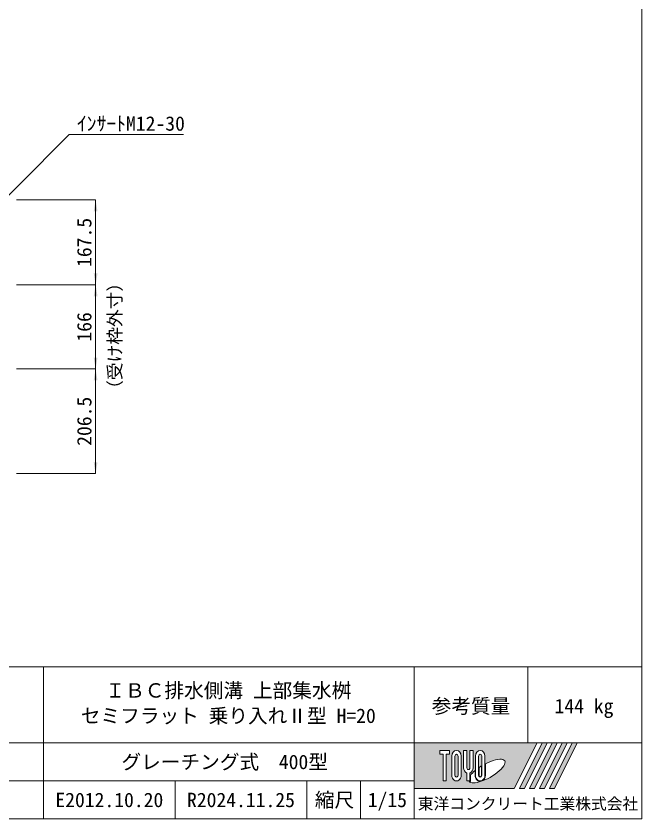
# Model space of a CAD drawing. Units: millimetres at full size. Extents: x -44570 to -19804, y 69050 to 91573.
# Drawn here: x -24991 to -23756, y 71395 to 72979 of the extents above; entities that cross this region are included whole.
import ezdxf
from ezdxf.enums import TextEntityAlignment as Align

# ---------------------------------------------------------------- set-up
doc = ezdxf.new("R2010")
doc.units = ezdxf.units.MM
doc.header["$LTSCALE"] = 30
for name, color, linetype, lineweight in [('0_2', 7, 'Continuous', 20), ('寸法線', 7, 'Continuous', 9), ('枠', 5, 'Continuous', 5)]:
    doc.layers.add(name, color=color, linetype=linetype, lineweight=lineweight)
doc.styles.add('ＭＳ ゴシック', font='')
doc.styles.get('ＭＳ ゴシック').set_extended_font_data('MS Gothic')

# ---------------------------------------------------------------- blocks, each defined once
blk = doc.blocks.new('filled_arrow')
at = {"color": 0, "linetype": 'Continuous', "lineweight": -2}
blk.add_solid([(7.5, 1.25), (0, 0), (7.5, -1.25)], dxfattribs=at)

msp = doc.modelspace()

# ---------------------------------------------------------------- hatches: boundary and pattern name
at = {"layer": '枠'}
h = msp.add_hatch(color=7, dxfattribs=at)
h.paths.add_polyline_path([(-24205.67, 71545.14), (-24205.67, 71455.14), (-24007.67, 71455.14), (-23962.67, 71545.14)])
edge = h.paths.add_edge_path(flags=16)
edge.add_ellipse((-24061.91, 71489.73), major_axis=(35.26, 19.74), ratio=0.3471473, start_angle=-144.31122, end_angle=72.1899, ccw=False)
edge.add_ellipse((-24074.97, 71481.21), major_axis=(0, 12), ratio=0.8463542, start_angle=-160.70346, end_angle=-90)
edge.add_line((-24064.81, 71481.21), (-24064.81, 71504.09))
edge = h.paths.add_edge_path(flags=16)
edge.add_ellipse((-24074.97, 71519.06), major_axis=(0, 11.08), ratio=0.8463542, start_angle=-90, end_angle=90, ccw=False)
edge.add_line((-24065.59, 71519.06), (-24065.59, 71481.21))
edge.add_ellipse((-24074.97, 71481.21), major_axis=(0, 11.08), ratio=0.8463542, start_angle=90, end_angle=-90, ccw=False)
edge.add_line((-24084.34, 71481.21), (-24084.34, 71519.06))
edge = h.paths.add_edge_path(flags=16)
edge.add_line((-24071.84, 71519.06), (-24071.84, 71481.21))
edge.add_ellipse((-24074.97, 71481.21), major_axis=(0, 3.69), ratio=0.8463541, start_angle=90, end_angle=-90, ccw=False)
edge.add_line((-24078.09, 71481.21), (-24078.09, 71519.06))
edge.add_ellipse((-24074.97, 71519.06), major_axis=(0, 3.69), ratio=0.8463541, start_angle=-90, end_angle=90, ccw=False)
edge = h.paths.add_edge_path(flags=16)
edge.add_line((-24072.62, 71499.72), (-24072.62, 71481.21))
edge.add_ellipse((-24074.97, 71481.21), major_axis=(0, 2.77), ratio=0.8463541, start_angle=90, end_angle=-90, ccw=False)
edge.add_line((-24077.31, 71481.21), (-24077.31, 71496.69))
edge.add_ellipse((-24061.91, 71489.73), major_axis=(35.26, 19.74), ratio=0.3471473, start_angle=107.79174, end_angle=126.47132, ccw=False)
edge = h.paths.add_edge_path(flags=16)
edge.add_line((-24089.03, 71530.14), (-24089.03, 71496.21))
edge.add_ellipse((-24098.4, 71496.21), major_axis=(0, 11.08), ratio=0.8463542, start_angle=-163.34117, end_angle=-90, ccw=False)
edge.add_line((-24095.28, 71485.77), (-24095.28, 71470.14))
edge.add_line((-24095.28, 71470.14), (-24101.53, 71470.14))
edge.add_line((-24101.53, 71470.14), (-24101.53, 71485.77))
edge.add_ellipse((-24098.4, 71496.21), major_axis=(0, 11.08), ratio=0.8463542, start_angle=90, end_angle=163.34117, ccw=False)
edge.add_line((-24107.78, 71496.21), (-24107.78, 71530.14))
edge.add_line((-24107.78, 71530.14), (-24101.53, 71530.14))
edge.add_line((-24101.53, 71530.14), (-24101.53, 71496.21))
edge.add_ellipse((-24098.4, 71496.21), major_axis=(0, 3.69), ratio=0.8463541, start_angle=90, end_angle=-90)
edge.add_line((-24095.28, 71496.21), (-24095.28, 71530.14))
edge.add_line((-24095.28, 71530.14), (-24089.03, 71530.14))
edge = h.paths.add_edge_path(flags=16)
edge.add_line((-24085.12, 71490.77), (-24085.12, 71481.21))
edge.add_ellipse((-24074.97, 71481.21), major_axis=(0, 12), ratio=0.8463542, start_angle=90, end_angle=-171.54427)
edge.add_ellipse((-24061.91, 71489.73), major_axis=(35.26, 19.74), ratio=0.3471473, start_angle=-178.64954, end_angle=-148.29244, ccw=False)
edge.add_line((-24096.63, 71469.21), (-24094.5, 71469.21))
edge.add_line((-24094.5, 71469.21), (-24094.5, 71480.91))
edge.add_ellipse((-24061.91, 71489.73), major_axis=(35.26, 19.74), ratio=0.3471473, start_angle=148.21912, end_angle=165.90812, ccw=False)
edge = h.paths.add_edge_path(flags=16)
edge.add_ellipse((-24121.84, 71519.06), major_axis=(0, 11.08), ratio=0.8463542, start_angle=-90, end_angle=90, ccw=False)
edge.add_line((-24112.47, 71519.06), (-24112.47, 71481.21))
edge.add_ellipse((-24121.84, 71481.21), major_axis=(0, 11.08), ratio=0.8463542, start_angle=90, end_angle=-90, ccw=False)
edge.add_line((-24131.22, 71481.21), (-24131.22, 71519.06))
edge = h.paths.add_edge_path(flags=16)
edge.add_line((-24118.72, 71519.06), (-24118.72, 71481.21))
edge.add_ellipse((-24121.84, 71481.21), major_axis=(0, 3.69), ratio=0.8463541, start_angle=90, end_angle=-90, ccw=False)
edge.add_line((-24124.97, 71481.21), (-24124.97, 71519.06))
edge.add_ellipse((-24121.84, 71519.06), major_axis=(0, 3.69), ratio=0.8463541, start_angle=-90, end_angle=90, ccw=False)
h.paths.add_polyline_path([(-24135.9, 71530.14), (-24135.9, 71522.75), (-24142.15, 71522.75), (-24142.15, 71470.14), (-24148.4, 71470.14), (-24148.4, 71522.75), (-24154.65, 71522.75), (-24154.65, 71530.14)], flags=16)
for points in [[(-23997.77, 71455.14), (-23987.87, 71455.14), (-23942.87, 71545.14), (-23952.77, 71545.14)], [(-23923.07, 71545.14), (-23932.97, 71545.14), (-23977.97, 71455.14), (-23968.07, 71455.14)], [(-23903.27, 71545.14), (-23913.17, 71545.14), (-23958.17, 71455.14), (-23948.27, 71455.14)], [(-23883.47, 71545.14), (-23893.37, 71545.14), (-23938.37, 71455.14), (-23928.47, 71455.14)]]:
    msp.add_hatch(color=7, dxfattribs=at).paths.add_polyline_path(points)

# ---------------------------------------------------------------- linework, layer by layer
at = {"layer": '寸法線'}
for p, q in [((-24990.57, 72616.57), (-24834.37, 72616.57)), ((-24834.37, 72616.57), (-24834.37, 72449.07)), ((-24990.57, 72449.07), (-24834.37, 72449.07)), ((-24990.57, 72449.07), (-24834.37, 72449.07)), ((-24834.37, 72449.07), (-24834.37, 72283.07)), ((-24990.57, 72283.07), (-24834.37, 72283.07)), ((-24990.57, 72283.07), (-24834.37, 72283.07)), ((-24834.37, 72283.07), (-24834.37, 72076.57)), ((-24990.57, 72076.57), (-24834.37, 72076.57))]:
    msp.add_line(p, q, dxfattribs=at)
msp.add_lwpolyline([(-25089.38, 72542.76), (-24886.46, 72745.68), (-24660.55, 72745.68)], dxfattribs=at)
at = {"layer": '枠', "lineweight": 20}
for p, q in [((-23755.67, 71395.14), (-23755.67, 74290.14)), ((-23755.67, 71695.14), (-25162.29, 71695.14)), ((-24937.29, 71395.14), (-24937.29, 71695.14)), ((-24205.67, 71395.14), (-24205.67, 71695.14)), ((-23980.67, 71545.14), (-23980.67, 71695.14)), ((-23755.67, 71545.14), (-25162.29, 71545.14)), ((-24205.67, 71470.14), (-25162.29, 71470.14)), ((-24677.36, 71395.14), (-24677.36, 71470.14)), ((-24417.44, 71395.14), (-24417.44, 71470.14)), ((-24311.29, 71395.14), (-24311.29, 71470.14)), ((-27955.67, 71395.14), (-23755.67, 71395.14))]:
    msp.add_line(p, q, dxfattribs=at)
at = {"layer": '枠'}
for p, q in [((-24205.67, 71545.14), (-23962.67, 71545.14)), ((-24205.67, 71545.14), (-24205.67, 71455.14)), ((-23962.67, 71545.14), (-24007.67, 71455.14)), ((-23952.77, 71545.14), (-23997.77, 71455.14)), ((-23942.87, 71545.14), (-23987.87, 71455.14)), ((-23932.97, 71545.14), (-23977.97, 71455.14)), ((-23923.07, 71545.14), (-23968.07, 71455.14)), ((-23913.17, 71545.14), (-23958.17, 71455.14)), ((-23952.77, 71545.14), (-23942.87, 71545.14)), ((-23903.27, 71545.14), (-23948.27, 71455.14)), ((-23893.37, 71545.14), (-23938.37, 71455.14)), ((-23932.97, 71545.14), (-23923.07, 71545.14)), ((-23883.47, 71545.14), (-23928.47, 71455.14)), ((-23913.17, 71545.14), (-23903.27, 71545.14)), ((-23893.37, 71545.14), (-23883.47, 71545.14)), ((-24154.65, 71530.14), (-24154.65, 71522.75)), ((-24154.65, 71530.14), (-24135.9, 71530.14)), ((-24148.4, 71522.75), (-24154.65, 71522.75)), ((-24148.4, 71522.75), (-24148.4, 71470.14)), ((-24142.15, 71522.75), (-24142.15, 71470.14)), ((-24135.9, 71522.75), (-24142.15, 71522.75)), ((-24135.9, 71530.14), (-24135.9, 71522.75)), ((-24131.22, 71519.06), (-24131.22, 71481.21)), ((-24124.97, 71481.21), (-24124.97, 71519.06)), ((-24118.72, 71519.06), (-24118.72, 71481.21)), ((-24112.47, 71481.21), (-24112.47, 71519.06)), ((-24107.78, 71530.14), (-24101.53, 71530.14)), ((-24107.78, 71496.21), (-24107.78, 71530.14)), ((-24101.53, 71530.14), (-24101.53, 71496.21)), ((-24095.28, 71530.14), (-24089.03, 71530.14)), ((-24095.28, 71496.21), (-24095.28, 71530.14)), ((-24089.03, 71530.14), (-24089.03, 71496.21)), ((-24084.34, 71519.06), (-24084.34, 71481.21)), ((-24078.09, 71481.21), (-24078.09, 71519.06)), ((-24071.84, 71519.06), (-24071.84, 71481.21)), ((-24065.59, 71481.21), (-24065.59, 71519.06)), ((-24064.81, 71481.21), (-24064.81, 71504.09)), ((-24101.53, 71485.77), (-24101.53, 71470.14)), ((-24095.28, 71485.77), (-24095.28, 71470.14)), ((-24085.12, 71490.77), (-24085.12, 71481.21)), ((-24077.31, 71481.21), (-24077.31, 71496.69)), ((-24072.62, 71499.72), (-24072.62, 71481.21)), ((-24142.15, 71470.14), (-24148.4, 71470.14)), ((-24095.28, 71470.14), (-24101.53, 71470.14)), ((-24096.63, 71469.21), (-24094.5, 71469.21)), ((-24094.5, 71480.91), (-24094.5, 71469.21)), ((-24205.67, 71455.14), (-24007.67, 71455.14)), ((-23997.77, 71455.14), (-23987.87, 71455.14)), ((-23977.97, 71455.14), (-23968.07, 71455.14)), ((-23958.17, 71455.14), (-23948.27, 71455.14)), ((-23938.37, 71455.14), (-23928.47, 71455.14))]:
    msp.add_line(p, q, dxfattribs=at)
for centre, major_axis, ratio, start_param, end_param in [((-24121.84, 71519.06), (0, 11.08), 0.846354, 4.712389, 7.8539816), ((-24121.84, 71519.06), (0, 3.69), 0.846354, 4.712389, 7.8539816), ((-24074.97, 71519.06), (0, 11.08), 0.846354, 4.712389, 7.8539816), ((-24074.97, 71519.06), (0, 3.69), 0.846354, 4.712389, 7.8539816), ((-24061.91, 71489.73), (35.26, 19.74), 0.347147, 4.2621853, 7.7429163), ((-24098.4, 71496.21), (0, 11.08), 0.846354, 1.5707963, 2.8017557), ((-24098.4, 71496.21), (0, 3.69), 0.846354, 1.5707963, 4.712389), ((-24098.4, 71496.21), (0, 11.08), 0.846354, 3.4814296, 4.712389), ((-24061.91, 71489.73), (35.26, 19.74), 0.347147, 2.0815197, 2.5155126), ((-24061.91, 71489.73), (35.26, 19.74), 0.347147, 1.6817405, 1.8219833), ((-24121.84, 71481.21), (0, 11.08), 0.846354, 1.5707963, 4.712389), ((-24121.84, 71481.21), (0, 3.69), 0.846354, 1.5707963, 4.712389), ((-24061.91, 71489.73), (35.26, 19.74), 0.347147, 3.2093975, 4.2004451), ((-24074.97, 71481.21), (0, 12), 0.846354, 1.5707963, 3.3154679), ((-24074.97, 71481.21), (0, 11.08), 0.846354, 1.5707963, 4.712389), ((-24074.97, 71481.21), (0, 3.69), 0.846354, 1.5707963, 4.712389), ((-24074.97, 71481.21), (0, 2.77), 0.846354, 1.5707963, 4.712389), ((-24074.97, 71481.21), (0, 12), 0.846354, 3.5338438, 4.712389)]:
    msp.add_ellipse(centre, major_axis=major_axis, ratio=ratio, start_param=start_param, end_param=end_param, dxfattribs=at)

# ---------------------------------------------------------------- block references
at = {"layer": '寸法線', "xscale": 3, "yscale": 3}
for p, rotation in [((-24834.37, 72616.57), 270), ((-24834.37, 72449.07), 90), ((-24834.37, 72449.07), 270), ((-24834.37, 72283.07), 90), ((-24834.37, 72283.07), 270), ((-24834.37, 72076.57), 90)]:
    msp.add_blockref('filled_arrow', p, dxfattribs=dict(at, rotation=rotation))

# ---------------------------------------------------------------- texts
at = {"layer": '0_2', "style": 'ＭＳ ゴシック'}
msp.add_text('（受け枠外寸）', height=25.63, rotation=90, dxfattribs=at).set_placement((-24775.91, 72225.98), align=Align.BOTTOM_LEFT)
at = {"layer": '寸法線', "style": 'ＭＳ ゴシック'}
msp.add_text('ｲﾝｻｰﾄM12-30', height=28.48, dxfattribs=at).set_placement((-24871.46, 72781.68), align=Align.TOP_LEFT)
for s, p in [('167.5', (-24856.87, 72532.82)), ('166', (-24856.87, 72366.07)), ('206.5', (-24856.87, 72179.82))]:
    msp.add_text(s, height=28.48, rotation=90, dxfattribs=at).set_placement(p, align=Align.MIDDLE_CENTER)
at = {"layer": '枠', "color": 7, "style": 'ＭＳ ゴシック'}
for s, p in [('ＩＢＣ排水側溝 上部集水桝', (-24815.07, 71662.98)), ('セミフラット 乗り入れⅡ型 H=20', (-24863.64, 71612.98))]:
    msp.add_text(s, height=28.48, dxfattribs=at).set_placement(p, align=Align.TOP_LEFT)
for s, height, p in [('参考質量', 28.48, (-24093.17, 71617.87)), ('144 kg', 28.48, (-23870.17, 71617.87)), ('グレーチング式\u3000400型 ', 28.48, (-24569.85, 71507.64)), ('E2012.10.20', 28.48, (-24807.32, 71432.64)), ('R2024.11.25', 28.48, (-24547.4, 71432.64)), ('縮尺', 28.48, (-24362.75, 71432.64)), ('1/15', 28.48, (-24258.36, 71432.64)), ('東洋コンクリート工業株式会社', 22.79, (-23980.67, 71425.14))]:
    msp.add_text(s, height=height, dxfattribs=at).set_placement(p, align=Align.MIDDLE_CENTER)

doc.saveas('drawing.dxf')
